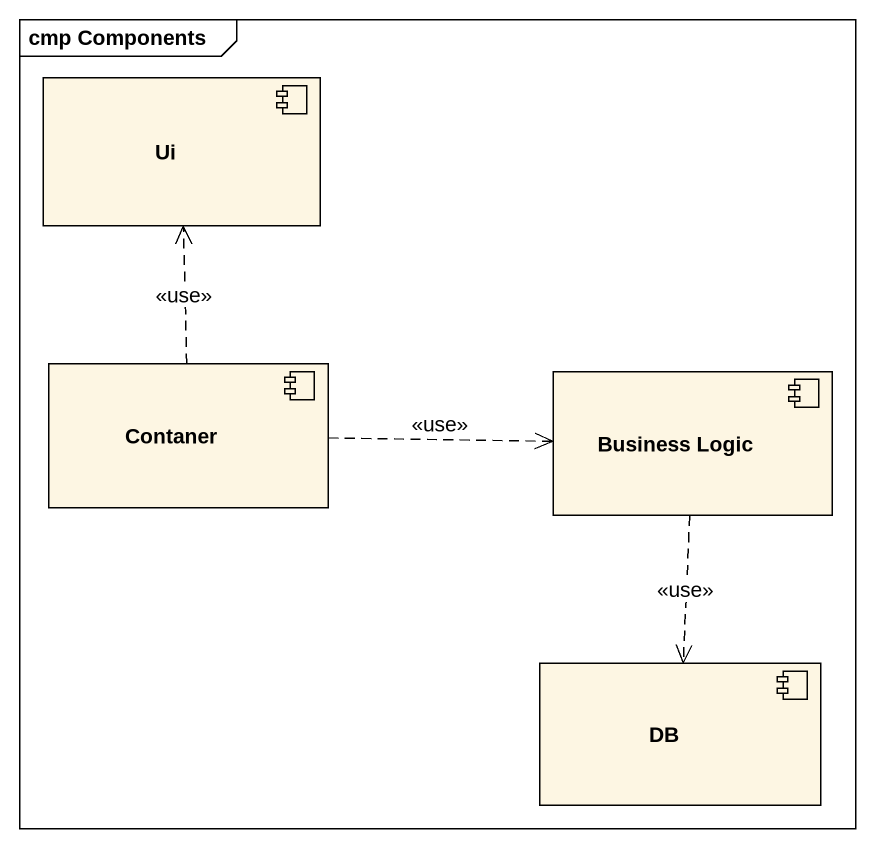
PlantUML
@startuml
mainframe cmp Components
component Ui
component Contaner
component "Business Logic" as Business_Logic
component DB
Contaner .up.> Ui : <<use>>
Contaner .right.> Business_Logic : <<use>>
Business_Logic ..> DB : <<use>>
@enduml
